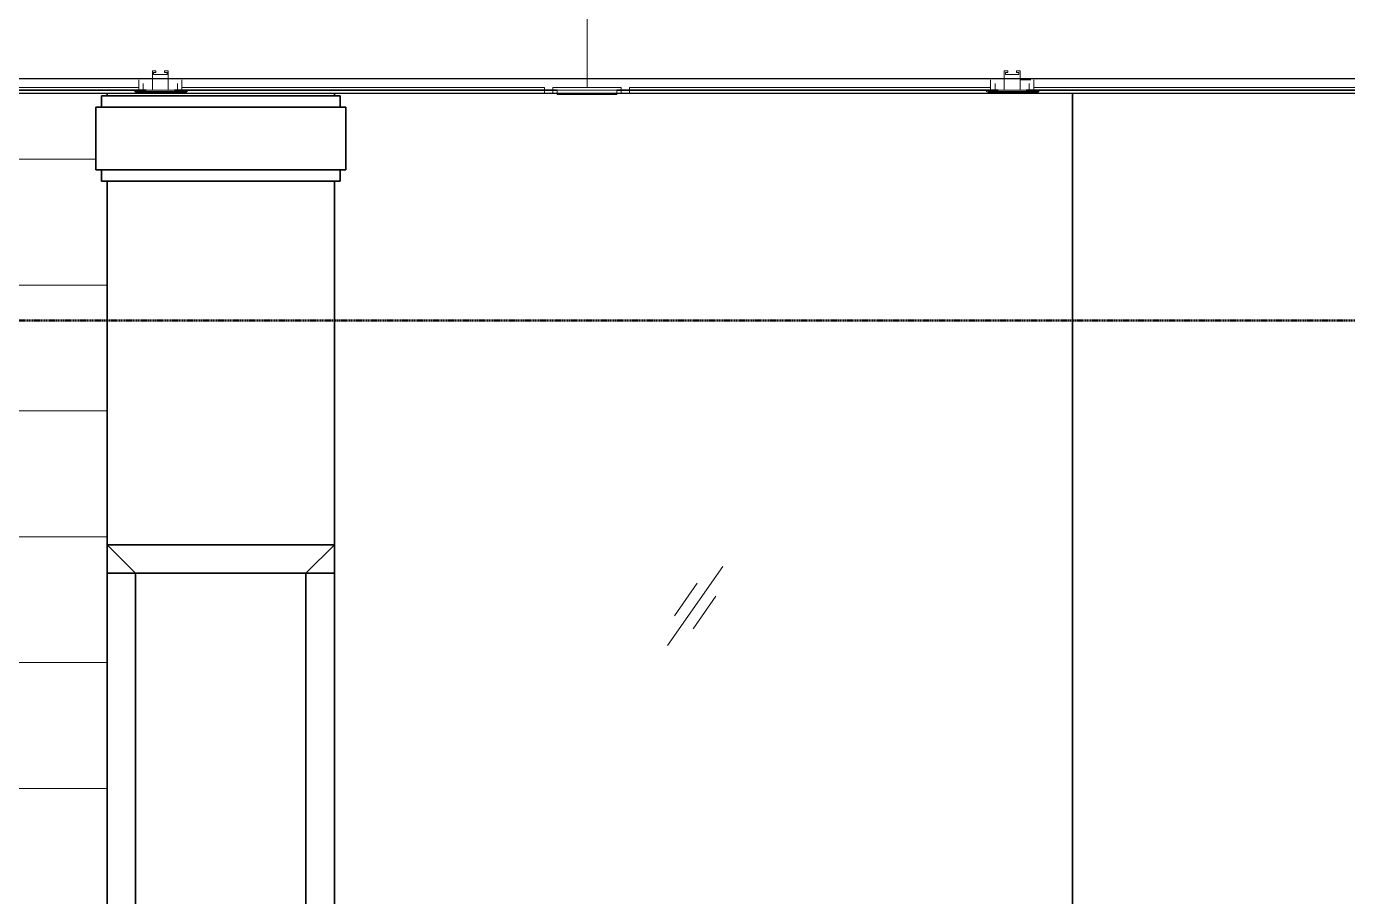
# Model space of a CAD drawing. Header units: millimetres. Extents: x 652554 to 1678317, y -308114 to 170803.
# Drawn here: x 739054 to 741381, y 156817 to 158348 of the extents above; entities that cross this region are included whole.
import ezdxf

# ---------------------------------------------------------------- set-up
doc = ezdxf.new("R2010")
doc.units = ezdxf.units.MM
doc.linetypes.add('DPA_Hidden 50', pattern=[3, 2, -1])
doc.layers.add('000 - 0_HIDE_OBJ_FRAMING_DEF_SUB_1', color=251, linetype='Continuous')
doc.layers.add('DIM', color=1, linetype='Continuous')
for name, color, linetype, lineweight in [('A-COLS-E', 1, 'Continuous', 35), ('A-DETL', 1, 'Continuous', 70), ('A-DETL-GENF', 2, 'Continuous', 35), ('A-DOOR-E', 2, 'Continuous', 25), ('A-GLAZ-CURT', 2, 'Continuous', 9), ('A-GLAZ-CWMG', 2, 'Continuous', 35), ('E-LITE-EQPM', 2, 'Continuous', 35)]:
    doc.layers.add(name, color=color, linetype=linetype, lineweight=lineweight)

# ---------------------------------------------------------------- blocks, each defined once
blk = doc.blocks.new('D2 - D2-V244-2240-01 ENTRANCE 2 ELEVATION 2')
at = {"layer": 'E-LITE-EQPM', "color": 250, "lineweight": 20}
for p, q in [((-32079.5, 105584), (-32073.1, 105584)), ((-32073.1, 105584), (-32079.5, 105584)), ((-32079.5, 105584), (-32073.1, 105584)), ((-32073.1, 105584), (-32079.5, 105584)), ((-32079.5, 105584), (-32079.5, 105550)), ((-32079.5, 105568), (-32079.5, 105584)), ((-32079.5, 105584), (-32079.5, 105568)), ((-32079.5, 105568), (-32079.5, 105584)), ((-32077.3, 105577.7), (-32077.3, 105581.1)), ((-32077.3, 105581.1), (-32073.1, 105581.1)), ((-32073.1, 105581.1), (-32077.3, 105581.1)), ((-32077.3, 105581.1), (-32077.3, 105577.7)), ((-32077.3, 105577.7), (-32077.3, 105581.1)), ((-32077.3, 105581.1), (-32073.1, 105581.1)), ((-32073.1, 105581.1), (-32077.3, 105581.1)), ((-32077.3, 105581.1), (-32077.3, 105577.7)), ((-32053.7, 105577.7), (-32077.3, 105577.7)), ((-32077.3, 105577.7), (-32054.7, 105577.7)), ((-32054.7, 105577.7), (-32077.3, 105577.7)), ((-32077.3, 105577.7), (-32054.7, 105577.7)), ((-32073.1, 105581.1), (-32073.1, 105584)), ((-32073.1, 105584), (-32073.1, 105581.4)), ((-32073.1, 105581.4), (-32073.1, 105584)), ((-32073.1, 105584), (-32073.1, 105581.4)), ((-32051.5, 105584), (-32057.9, 105584)), ((-32057.9, 105584), (-32051.5, 105584)), ((-32051.5, 105584), (-32057.9, 105584)), ((-32057.9, 105584), (-32051.5, 105584)), ((-32057.9, 105584), (-32057.9, 105581.1)), ((-32057.9, 105581.4), (-32057.9, 105584)), ((-32057.9, 105584), (-32057.9, 105581.4)), ((-32057.9, 105581.4), (-32057.9, 105584)), ((-32057.9, 105581.1), (-32053.7, 105581.1)), ((-32055.8, 105581.1), (-32057.9, 105581.1)), ((-32057.9, 105581.1), (-32055.8, 105581.1)), ((-32055.8, 105581.1), (-32057.9, 105581.1)), ((-32053.7, 105581.1), (-32053.7, 105577.7)), ((-32053.7, 105577.7), (-32053.7, 105581.1)), ((-32053.7, 105581.1), (-32053.7, 105577.7)), ((-32053.7, 105577.7), (-32053.7, 105581.1)), ((-32051.5, 105550), (-32051.5, 105584)), ((-32051.5, 105568), (-32051.5, 105584)), ((-32051.5, 105568), (-32051.5, 105584)), ((-32051.5, 105568), (-32051.5, 105584)), ((-32110.5, 105550), (-32110.5, 105547)), ((-32065.5, 105550), (-32110.5, 105550)), ((-32110.4, 105550), (-32090.7, 105550)), ((-32103.5, 105568), (-32103.5, 105550)), ((-32095.5, 105562), (-32095.5, 105550)), ((-32083.1, 105550), (-32091.3, 105550)), ((-32091.2, 105550), (-32082.6, 105550)), ((-32082.6, 105550), (-32091.2, 105550)), ((-32065.5, 105550), (-32091.1, 105550)), ((-32065.5, 105550), (-32091.1, 105550)), ((-32065.5, 105550), (-32082.4, 105550)), ((-32065.5, 105550), (-32082.3, 105550)), ((-32081.4, 105550), (-32065.5, 105550)), ((-32079.6, 105568), (-32079.6, 105568)), ((-32079.6, 105568), (-32079.6, 105568)), ((-32079.5, 105550), (-32073.1, 105550)), ((-32051.5, 105550), (-32079.5, 105550)), ((-32072.7, 105550), (-32051.5, 105550)), ((-32039.9, 105550), (-32065.5, 105550)), ((-32046.5, 105550), (-32065.5, 105550)), ((-32065.5, 105550), (-32039.8, 105550)), ((-32040.3, 105550), (-32065.5, 105550)), ((-32039.8, 105550), (-32065.5, 105550)), ((-32037, 105550), (-32065.5, 105550)), ((-32051.4, 105568), (-32051.4, 105568)), ((-32051.4, 105568), (-32051.4, 105568)), ((-32039.9, 105550), (-32045.4, 105550)), ((-32039.7, 105550), (-32037, 105550)), ((-32035.5, 105550), (-32035.5, 105562)), ((-32027.5, 105550), (-32027.5, 105568)), ((-32020.5, 105547), (-32020.5, 105550)), ((-32065.5, 105547), (-32110.5, 105547)), ((-32110.4, 105547), (-32065.5, 105547)), ((-32099.7, 105549), (-32099.7, 105547)), ((-32065.5, 105547), (-32088.3, 105547)), ((-32088.3, 105547), (-32065.5, 105547)), ((-32065.5, 105547), (-32086.4, 105547)), ((-32086.4, 105547), (-32065.5, 105547)), ((-32065.5, 105547), (-32042.7, 105547)), ((-32042.7, 105547), (-32065.5, 105547)), ((-32065.5, 105547), (-32065.5, 105547)), ((-32065.5, 105547), (-32065.5, 105547)), ((-32065.5, 105547), (-32065.5, 105547)), ((-32065.5, 105547), (-32065.5, 105547)), ((-32065.5, 105547), (-32065.5, 105547)), ((-32065.5, 105547), (-32036.3, 105547)), ((-32036.3, 105547), (-32065.5, 105547)), ((-32065.5, 105547), (-32065.5, 105547)), ((-32065.5, 105547), (-32065.5, 105547)), ((-32065.5, 105547), (-32065.5, 105547)), ((-32065.5, 105547), (-32044.7, 105547)), ((-32044.7, 105547), (-32065.5, 105547)), ((-32065.5, 105547), (-32065.5, 105547)), ((-32065.5, 105547), (-32065.5, 105547)), ((-32035.9, 105547), (-32035.9, 105547)), ((-32031.3, 105547), (-32031.3, 105549))]:
    blk.add_line(p, q, dxfattribs=at)
blk = doc.blocks.new('L1-2 RECESSED FLUORESCENT - L1-2  RECESSED FLUORESCENT-12382980-2240-01 ENTRANCE 2 ELEVATION 2')
at = {"layer": 'E-LITE-EQPM', "color": 250, "lineweight": 20}
for p, q in [((-35866.5, 105550), (-35866.5, 105542.3)), ((-35866.5, 105542.3), (-35866.5, 105550)), ((-35761.5, 105542.3), (-35761.5, 105550)), ((-35761.5, 105550), (-35761.5, 105542.3)), ((-35866.5, 105542.3), (-35761.5, 105542.3)), ((-35761.5, 105542.3), (-35866.5, 105542.3)), ((-35771.5, 105542.3), (-35856.5, 105542.3)), ((-35856.5, 105542.3), (-35771.5, 105542.3))]:
    blk.add_line(p, q, dxfattribs=at)
blk = doc.blocks.new('D2 - D2-V245-2240-01 ENTRANCE 2 ELEVATION 2')
at = {"layer": 'E-LITE-EQPM', "color": 250, "lineweight": 20}
for p, q in [((-30579.5, 105584), (-30573.1, 105584)), ((-30573.1, 105584), (-30579.5, 105584)), ((-30579.5, 105584), (-30573.1, 105584)), ((-30573.1, 105584), (-30579.5, 105584)), ((-30579.5, 105584), (-30579.5, 105550)), ((-30579.5, 105568), (-30579.5, 105584)), ((-30579.5, 105584), (-30579.5, 105568)), ((-30579.5, 105568), (-30579.5, 105584)), ((-30577.3, 105577.7), (-30577.3, 105581.1)), ((-30577.3, 105581.1), (-30573.1, 105581.1)), ((-30573.1, 105581.1), (-30577.3, 105581.1)), ((-30577.3, 105581.1), (-30577.3, 105577.7)), ((-30577.3, 105577.7), (-30577.3, 105581.1)), ((-30577.3, 105581.1), (-30573.1, 105581.1)), ((-30573.1, 105581.1), (-30577.3, 105581.1)), ((-30577.3, 105581.1), (-30577.3, 105577.7)), ((-30553.7, 105577.7), (-30577.3, 105577.7)), ((-30577.3, 105577.7), (-30570.3, 105577.7)), ((-30570.3, 105577.7), (-30577.3, 105577.7)), ((-30577.3, 105577.7), (-30570.3, 105577.7)), ((-30573.1, 105581.1), (-30573.1, 105584)), ((-30573.1, 105584), (-30573.1, 105581.4)), ((-30573.1, 105581.4), (-30573.1, 105584)), ((-30573.1, 105584), (-30573.1, 105581.4)), ((-30569.5, 105577.7), (-30553.7, 105577.7)), ((-30553.7, 105577.7), (-30569.5, 105577.7)), ((-30569.5, 105577.7), (-30553.7, 105577.7)), ((-30551.5, 105584), (-30557.9, 105584)), ((-30557.9, 105584), (-30551.5, 105584)), ((-30551.5, 105584), (-30557.9, 105584)), ((-30557.9, 105584), (-30551.5, 105584)), ((-30557.9, 105584), (-30557.9, 105581.1)), ((-30557.9, 105581.4), (-30557.9, 105584)), ((-30557.9, 105584), (-30557.9, 105581.4)), ((-30557.9, 105581.4), (-30557.9, 105584)), ((-30557.9, 105581.1), (-30553.7, 105581.1)), ((-30553.7, 105581.1), (-30557.9, 105581.1)), ((-30557.9, 105581.1), (-30553.7, 105581.1)), ((-30553.7, 105581.1), (-30557.9, 105581.1)), ((-30553.7, 105581.1), (-30553.7, 105577.7)), ((-30553.7, 105577.7), (-30553.7, 105581.1)), ((-30553.7, 105581.1), (-30553.7, 105577.7)), ((-30553.7, 105577.7), (-30553.7, 105581.1)), ((-30551.5, 105550), (-30551.5, 105584)), ((-30551.5, 105568), (-30551.5, 105584)), ((-30551.5, 105568), (-30551.5, 105584)), ((-30551.5, 105568), (-30551.5, 105584)), ((-30610.5, 105550), (-30610.5, 105547)), ((-30603.5, 105568), (-30603.5, 105550)), ((-30595.5, 105562), (-30595.5, 105550)), ((-30584.4, 105550), (-30591.3, 105550)), ((-30591.2, 105550), (-30565.7, 105550)), ((-30565.7, 105550), (-30591.2, 105550)), ((-30584.1, 105550), (-30591.1, 105550)), ((-30584.5, 105550), (-30591.1, 105550)), ((-30565.5, 105550), (-30590.7, 105550)), ((-30565.7, 105550), (-30584.1, 105550)), ((-30565.7, 105550), (-30584, 105550)), ((-30565.7, 105550), (-30583.1, 105550)), ((-30579.6, 105568), (-30579.6, 105568)), ((-30579.6, 105568), (-30579.6, 105568)), ((-30579.5, 105550), (-30565.7, 105550)), ((-30570.3, 105550), (-30579.5, 105550)), ((-30561.1, 105550), (-30570.3, 105550)), ((-30547.4, 105550), (-30565.5, 105550)), ((-30547.3, 105550), (-30565.5, 105550)), ((-30565.5, 105550), (-30539.8, 105550)), ((-30540.3, 105550), (-30565.5, 105550)), ((-30565.5, 105550), (-30552, 105550)), ((-30548.5, 105550), (-30565.5, 105550)), ((-30547.9, 105550), (-30565.5, 105550)), ((-30552, 105550), (-30560.7, 105550)), ((-30551.4, 105568), (-30533.6, 105568)), ((-30533.6, 105568), (-30551.4, 105568)), ((-30551.4, 105568), (-30533.4, 105568)), ((-30532.6, 105568), (-30551.4, 105568)), ((-30539.7, 105550), (-30547.2, 105550)), ((-30533.6, 105550), (-30547, 105550)), ((-30539.8, 105550), (-30547, 105550)), ((-30533.4, 105550), (-30546.5, 105550)), ((-30539.9, 105550), (-30533.6, 105550)), ((-30539.9, 105550), (-30533.4, 105550)), ((-30535.5, 105550), (-30535.5, 105562)), ((-30533.5, 105568), (-30533.5, 105568)), ((-30533.5, 105550), (-30533.5, 105550)), ((-30532.6, 105550), (-30532.6, 105550)), ((-30527.5, 105550), (-30527.5, 105568)), ((-30520.5, 105547), (-30520.5, 105550)), ((-30599.7, 105549), (-30599.7, 105547)), ((-30565.5, 105547), (-30588.3, 105547)), ((-30588.3, 105547), (-30565.5, 105547)), ((-30565.5, 105547), (-30586.4, 105547)), ((-30586.4, 105547), (-30565.5, 105547)), ((-30565.5, 105547), (-30551.9, 105547)), ((-30551.9, 105547), (-30565.5, 105547)), ((-30565.5, 105547), (-30565.5, 105547)), ((-30565.5, 105547), (-30565.5, 105547)), ((-30565.5, 105547), (-30565.5, 105547)), ((-30565.5, 105547), (-30565.5, 105547)), ((-30565.5, 105547), (-30565.5, 105547)), ((-30565.5, 105547), (-30565.5, 105547)), ((-30565.5, 105547), (-30565.5, 105547)), ((-30565.5, 105547), (-30565.5, 105547)), ((-30565.5, 105547), (-30565.5, 105547)), ((-30565.5, 105547), (-30565.5, 105547)), ((-30565.5, 105547), (-30552.6, 105547)), ((-30552.6, 105547), (-30565.5, 105547)), ((-30565.5, 105547), (-30565.5, 105547)), ((-30565.5, 105547), (-30551.9, 105547)), ((-30551.9, 105547), (-30565.5, 105547)), ((-30551.7, 105547), (-30544.7, 105547)), ((-30544.7, 105547), (-30551.7, 105547)), ((-30551.4, 105547), (-30542.7, 105547)), ((-30542.7, 105547), (-30551.4, 105547)), ((-30551.4, 105547), (-30551.4, 105547)), ((-30531.3, 105547), (-30531.3, 105549))]:
    blk.add_line(p, q, dxfattribs=at)
blk = doc.blocks.new('PPL-C-AECM-1-PP19-EE-M3-0001_rvt-3-2240-01 ENTRANCE 2 ELEVATION 2')
at = {"layer": 'E-LITE-EQPM', "color": 250, "lineweight": 20}
for name, p in [('D2 - D2-V244-2240-01 ENTRANCE 2 ELEVATION 2', (0, 0)), ('D2 - D2-V245-2240-01 ENTRANCE 2 ELEVATION 2', (0, 0)), ('L1-2 RECESSED FLUORESCENT - L1-2  RECESSED FLUORESCENT-12382980-2240-01 ENTRANCE 2 ELEVATION 2', (4499.7, 0))]:
    blk.add_blockref(name, p, dxfattribs=at)
blk = doc.blocks.new('PPL-C-AECM-1-PP19-EE-M3-0001_rvt-4-2240-01 ENTRANCE 2 ELEVATION 2')
at = {"layer": 'E-LITE-EQPM', "color": 250, "lineweight": 20}
for name, p in [('D2 - D2-V244-2240-01 ENTRANCE 2 ELEVATION 2', (0, 0)), ('D2 - D2-V245-2240-01 ENTRANCE 2 ELEVATION 2', (0, 0)), ('L1-2 RECESSED FLUORESCENT - L1-2  RECESSED FLUORESCENT-12382980-2240-01 ENTRANCE 2 ELEVATION 2', (4499.7, 0))]:
    blk.add_blockref(name, p, dxfattribs=at)
blk = doc.blocks.new('System Panel - Entrance Glazed 12mm-14709533-2240-01 ENTRANCE 2 ELEVATION 2')
at = {"layer": '000 - 0_HIDE_OBJ_FRAMING_DEF_SUB_1'}
for p, q in [((-31366.7, 105550), (-31759, 105550)), ((-31759, 105550), (-31366.7, 105550)), ((-30590.2, 105550), (-31261.7, 105550)), ((-31261.7, 105550), (-30590.2, 105550)), ((-30459, 105550), (-30538, 105550)), ((-30538, 105550), (-30459, 105550)), ((-31759, 105545), (-31759, 105540)), ((-31759, 105540), (-31759, 105545)), ((-30459, 103850), (-30459, 105545)), ((-30459, 105545), (-30459, 103850)), ((-31759, 105390), (-31759, 103850)), ((-31759, 103850), (-31759, 105390)), ((-31759, 103850), (-30459, 103850)), ((-30459, 103850), (-31759, 103850))]:
    blk.add_line(p, q, dxfattribs=at)
blk = doc.blocks.new('System Panel - Entrance Glazed 12mm-14709534-2240-01 ENTRANCE 2 ELEVATION 2')
at = {"layer": '000 - 0_HIDE_OBJ_FRAMING_DEF_SUB_1'}
for p, q in [((-26866.7, 105550), (-27459, 105550)), ((-27459, 105550), (-26866.7, 105550)), ((-26090.2, 105550), (-26761.7, 105550)), ((-26761.7, 105550), (-26090.2, 105550)), ((-25759, 105550), (-25834, 105550)), ((-25834, 105550), (-25759, 105550)), ((-27459, 105545), (-27459, 103850)), ((-27459, 103850), (-27459, 105545)), ((-25759, 105540), (-25759, 105545)), ((-25759, 105545), (-25759, 105540)), ((-25759, 103850), (-25759, 105390)), ((-25759, 105390), (-25759, 103850)), ((-27459, 103850), (-26159, 103850)), ((-26159, 103850), (-27459, 103850))]:
    blk.add_line(p, q, dxfattribs=at)
blk = doc.blocks.new('M_Door-Overhead-Rolling - RS-16688687-2240-01 ENTRANCE 2 ELEVATION 2')
at = {"layer": 'A-DOOR-E', "lineweight": 9}
for p, q in [((-32159, 105540), (-32159, 105545)), ((-32159, 105540), (-32159, 105545)), ((-36439, 105428.6), (-32179, 105428.6)), ((-32159, 102550), (-32159, 105390)), ((-32159, 102550), (-32159, 105390)), ((-32159, 105207.1), (-36459, 105207.1)), ((-32159, 104985.7), (-36459, 104985.7)), ((-32159, 104764.3), (-36459, 104764.3)), ((-32159, 104542.9), (-36459, 104542.9)), ((-32159, 104321.4), (-36459, 104321.4))]:
    blk.add_line(p, q, dxfattribs=at)
blk = doc.blocks.new('DPA_Rectangular Tuscan Column - Rectangular Tuscan Column-V350-2240-01 ENTRANCE 2 ELEVATION 2')
at = {"layer": 'A-COLS-E'}
for p, q in [((-32159, 105550), (-32090.2, 105550)), ((-32090.2, 105550), (-32159, 105550)), ((-32038, 105550), (-31759, 105550)), ((-31834, 105550), (-32038, 105550)), ((-31759, 105550), (-31834, 105550)), ((-32169, 105520), (-32169, 105540)), ((-31749, 105540), (-32169, 105540)), ((-32159, 105540), (-32159, 105545)), ((-32159, 105545), (-32159, 105540)), ((-31759, 105540), (-32159, 105540)), ((-31759, 105545), (-31759, 105540)), ((-31759, 105545), (-31759, 105540)), ((-31749, 105540), (-31749, 105520)), ((-32179, 105410), (-32179, 105520)), ((-31739, 105520), (-32179, 105520)), ((-31749, 105520), (-32169, 105520)), ((-31739, 105520), (-31739, 105410)), ((-31739, 105410), (-32179, 105410)), ((-32169, 105390), (-32169, 105410)), ((-31749, 105410), (-32169, 105410)), ((-32169, 105390), (-31749, 105390)), ((-32159, 104750), (-32159, 105390)), ((-32159, 105390), (-32159, 104750)), ((-31759, 105390), (-32159, 105390)), ((-31759, 105390), (-31759, 104750)), ((-31759, 105390), (-31759, 104750)), ((-31749, 105410), (-31749, 105390)), ((-32084, 104750), (-32159, 104750)), ((-32159, 104750), (-31759, 104750)), ((-32109, 104700), (-32159, 104750)), ((-32159, 104750), (-32159, 104700)), ((-32159, 104750), (-32159, 104700)), ((-32159, 104750), (-32109, 104700)), ((-32084, 104750), (-32159, 104750)), ((-32159, 104750), (-31759, 104750)), ((-32084, 104750), (-31834, 104750)), ((-31759, 104750), (-31834, 104750)), ((-31759, 104750), (-31834, 104750)), ((-31759, 104750), (-31809, 104700)), ((-31759, 104750), (-31809, 104700)), ((-31759, 104750), (-31759, 104700)), ((-31759, 104750), (-31759, 104700)), ((-32159, 103100), (-32159, 104700)), ((-32159, 104700), (-32159, 103100)), ((-32109, 104700), (-32159, 104700)), ((-32159, 104700), (-32109, 104700)), ((-32109, 104700), (-32159, 104700)), ((-32159, 104700), (-32109, 104700)), ((-32109, 103100), (-32109, 104700)), ((-32109, 103100), (-32109, 104700)), ((-31809, 104700), (-32109, 104700)), ((-32109, 104700), (-32084, 104700)), ((-32109, 104700), (-32084, 104700)), ((-31809, 104700), (-32109, 104700)), ((-31834, 104700), (-31809, 104700)), ((-31834, 104700), (-31809, 104700)), ((-31809, 103100), (-31809, 104700)), ((-31809, 103100), (-31809, 104700)), ((-31759, 104700), (-31809, 104700)), ((-31809, 104700), (-31759, 104700)), ((-31809, 104700), (-31759, 104700)), ((-31759, 104700), (-31809, 104700)), ((-31759, 103100), (-31759, 104700)), ((-31759, 103100), (-31759, 104700)), ((-32159, 103100), (-32109, 103100)), ((-32109, 103100), (-32159, 103100)), ((-32159, 103100), (-32159, 103050)), ((-32159, 103050), (-32109, 103100)), ((-32159, 103100), (-32109, 103100)), ((-32159, 103100), (-32159, 103050)), ((-32109, 103100), (-32159, 103050)), ((-32109, 103100), (-32159, 103100)), ((-32109, 103100), (-32084, 103100)), ((-31809, 103100), (-32109, 103100)), ((-32084, 103100), (-32109, 103100)), ((-32109, 103100), (-31809, 103100)), ((-31834, 103100), (-31809, 103100)), ((-31809, 103100), (-31834, 103100)), ((-31809, 103100), (-31759, 103100)), ((-31759, 103100), (-31809, 103100)), ((-31809, 103100), (-31762.5, 103053.5)), ((-31759, 103100), (-31809, 103100)), ((-31809, 103100), (-31759, 103050)), ((-31809, 103100), (-31759, 103100)), ((-31759, 103100), (-31759, 103050)), ((-31759, 103100), (-31759, 103050)), ((-32159, 103050), (-31759, 103050)), ((-32084, 103050), (-32159, 103050)), ((-32159, 102560), (-32159, 103050)), ((-32159, 103050), (-32159, 102560)), ((-32159, 103050), (-32084, 103050)), ((-31759, 103050), (-32159, 103050)), ((-31759, 103050), (-31834, 103050)), ((-31834, 103050), (-31759, 103050)), ((-31761.5, 103052.5), (-31759, 103050)), ((-31759, 103050), (-31759, 102560)), ((-31759, 103050), (-31759, 102560)), ((-32159, 102560), (-31759, 102560)), ((-32084, 102560), (-32159, 102560)), ((-32159, 102550), (-32159, 102560)), ((-32159, 102560), (-32159, 102550)), ((-32159, 102560), (-32084, 102560)), ((-31759, 102560), (-32159, 102560)), ((-32159, 102550), (-32084, 102550)), ((-31759, 102550), (-32159, 102550)), ((-31759, 102560), (-31834, 102560)), ((-31834, 102560), (-31759, 102560)), ((-31834, 102550), (-31759, 102550)), ((-31759, 102560), (-31759, 102550)), ((-31759, 102560), (-31759, 102550))]:
    blk.add_line(p, q, dxfattribs=at)
blk = doc.blocks.new('DPA_CP_Entrance Canopy Lower - Depth 4200-V354-2240-01 ENTRANCE 2 ELEVATION 2')
at = {"layer": 'A-GLAZ-CURT'}
for p, q in [((-32814, 105946), (-32814, 106137.3)), ((-32814, 106137.3), (-32814, 106112.3)), ((-31640.9, 106137.3), (-32814, 106137.3)), ((-31314, 106137.3), (-31540.9, 106137.3)), ((-31314, 106112.3), (-31314, 106137.3)), ((-31314, 106137.3), (-31314, 105946)), ((-32814, 106112.3), (-32814, 105921.1)), ((-31314, 105921.1), (-31314, 106112.3)), ((-32814, 106034.7), (-32814, 105750)), ((-32814, 105846), (-32814, 106034.7)), ((-31314, 106036.3), (-31314, 105846)), ((-31314, 105750), (-31314, 106036.3)), ((-32814, 105921.1), (-32814, 105946)), ((-31314, 105946), (-32814, 105946)), ((-31314, 105946), (-31314, 105921.1)), ((-32814, 105921.1), (-31314, 105921.1)), ((-32814, 105780), (-32814, 105900)), ((-32814, 105900), (-32814, 105750)), ((-32814, 105750), (-32814, 105900)), ((-32814, 105900), (-32814, 105895)), ((-31314, 105900), (-32814, 105900)), ((-31314, 105900), (-32814, 105900)), ((-31314, 105900), (-32814, 105900)), ((-31314, 105900), (-32814, 105900)), ((-32764, 105921.1), (-32764, 105900)), ((-32764, 105900), (-32764, 105921.1)), ((-31364, 105921.1), (-31364, 105900)), ((-31364, 105900), (-31364, 105921.1)), ((-31314, 105895), (-31314, 105900)), ((-31314, 105900), (-31314, 105750)), ((-31314, 105750), (-31314, 105900)), ((-31314, 105900), (-31314, 105780)), ((-32814, 105895), (-32814, 105745)), ((-32814, 105745), (-32814, 105895)), ((-32814, 105895), (-32814, 105785)), ((-31314, 105785), (-31314, 105895)), ((-31314, 105895), (-31314, 105745)), ((-31314, 105745), (-31314, 105895)), ((-32814, 105695), (-32814, 105846)), ((-31314, 105846), (-31314, 105695)), ((-32814, 105785), (-32814, 105765)), ((-31314, 105765), (-31314, 105785)), ((-32814, 105770), (-32814, 105780)), ((-31314, 105780), (-32814, 105780)), ((-32814, 105780), (-31314, 105780)), ((-32814, 105750), (-32814, 105770)), ((-31314, 105770), (-32814, 105770)), ((-32814, 105770), (-31314, 105770)), ((-32814, 105765), (-32814, 105575)), ((-31314, 105780), (-31314, 105770)), ((-31314, 105770), (-31314, 105750)), ((-31314, 105575), (-31314, 105765)), ((-32814, 105570), (-32814, 105750)), ((-31314, 105750), (-32814, 105750)), ((-31314, 105750), (-32814, 105750)), ((-31314, 105750), (-31314, 105570)), ((-32814, 105720), (-32814, 105695)), ((-31314, 105695), (-31314, 105720)), ((-32814, 105555), (-32814, 105570)), ((-32079.5, 105570), (-32814, 105570)), ((-32079.5, 105570), (-32814, 105570)), ((-32090.2, 105550), (-32814, 105550)), ((-32090.2, 105550), (-32761.5, 105550)), ((-31314, 105570), (-32051.5, 105570)), ((-31314, 105570), (-32051.5, 105570)), ((-31314, 105550), (-32040.8, 105550)), ((-31366.7, 105550), (-32038, 105550)), ((-31314, 105570), (-31314, 105555))]:
    blk.add_line(p, q, dxfattribs=at)
blk = doc.blocks.new('DPA_CP_Entrance Canopy Lower - Depth 4200-V355-2240-01 ENTRANCE 2 ELEVATION 2')
at = {"layer": 'A-GLAZ-CURT'}
for p, q in [((-31314, 105946), (-31314, 106137.3)), ((-31314, 106137.3), (-31314, 106112.3)), ((-30210.2, 106137.3), (-31314, 106137.3)), ((-29814, 106137.3), (-30110.2, 106137.3)), ((-29814, 106112.3), (-29814, 106137.3)), ((-29814, 106137.3), (-29814, 105946)), ((-31314, 106112.3), (-31314, 105921.1)), ((-29814, 105921.1), (-29814, 106112.3)), ((-31314, 106034.7), (-31314, 105750)), ((-31314, 105846), (-31314, 106034.7)), ((-29814, 106036.3), (-29814, 105846)), ((-29814, 105750), (-29814, 106036.3)), ((-31314, 105921.1), (-31314, 105946)), ((-29814, 105946), (-31314, 105946)), ((-29814, 105946), (-29814, 105921.1)), ((-31314, 105921.1), (-29814, 105921.1)), ((-31314, 105780), (-31314, 105900)), ((-31314, 105900), (-31314, 105750)), ((-31314, 105750), (-31314, 105900)), ((-31314, 105900), (-31314, 105895)), ((-29814, 105900), (-31314, 105900)), ((-29814, 105900), (-31314, 105900)), ((-29814, 105900), (-31314, 105900)), ((-29814, 105900), (-31314, 105900)), ((-31264, 105921.1), (-31264, 105900)), ((-31264, 105900), (-31264, 105921.1)), ((-29864, 105921.1), (-29864, 105900)), ((-29864, 105900), (-29864, 105921.1)), ((-29814, 105895), (-29814, 105900)), ((-29814, 105900), (-29814, 105750)), ((-29814, 105750), (-29814, 105900)), ((-29814, 105900), (-29814, 105780)), ((-31314, 105895), (-31314, 105745)), ((-31314, 105745), (-31314, 105895)), ((-31314, 105895), (-31314, 105785)), ((-29814, 105785), (-29814, 105895)), ((-29814, 105895), (-29814, 105745)), ((-29814, 105745), (-29814, 105895)), ((-31314, 105695), (-31314, 105846)), ((-29814, 105846), (-29814, 105695)), ((-31314, 105785), (-31314, 105765)), ((-29814, 105765), (-29814, 105785)), ((-31314, 105770), (-31314, 105780)), ((-29814, 105780), (-31314, 105780)), ((-31314, 105780), (-29814, 105780)), ((-31314, 105750), (-31314, 105770)), ((-29814, 105770), (-31314, 105770)), ((-31314, 105770), (-29814, 105770)), ((-31314, 105765), (-31314, 105575)), ((-29814, 105780), (-29814, 105770)), ((-29814, 105770), (-29814, 105750)), ((-29814, 105575), (-29814, 105765)), ((-31314, 105570), (-31314, 105750)), ((-29814, 105750), (-31314, 105750)), ((-29814, 105750), (-31314, 105750)), ((-29814, 105750), (-29814, 105570)), ((-31314, 105720), (-31314, 105695)), ((-29814, 105695), (-29814, 105720)), ((-31314, 105555), (-31314, 105570)), ((-30579.5, 105570), (-31314, 105570)), ((-30579.5, 105570), (-31314, 105570)), ((-30590.2, 105550), (-31314, 105550)), ((-30590.2, 105550), (-31261.7, 105550)), ((-29814, 105570), (-30551.5, 105570)), ((-29814, 105570), (-30551.5, 105570)), ((-29814, 105550), (-30540.8, 105550)), ((-29866.7, 105550), (-30538, 105550)), ((-29814, 105570), (-29814, 105555))]:
    blk.add_line(p, q, dxfattribs=at)
blk = doc.blocks.new('Rectangular Mullion - Entrance Louver Top-V367-2240-01 ENTRANCE 2 ELEVATION 2')
at = {"layer": 'A-GLAZ-CWMG'}
for p, q in [((-29866.7, 105550), (-30160.2, 105550)), ((-29866.7, 105550), (-30160.2, 105550)), ((-29090.2, 105550), (-29761.7, 105550)), ((-29090.2, 105550), (-29761.7, 105550)), ((-28729.4, 105550), (-29038, 105550)), ((-28729.4, 105550), (-29038, 105550))]:
    blk.add_line(p, q, dxfattribs=at)
blk = doc.blocks.new('Rectangular Mullion - Entrance Louver Top-V368-2240-01 ENTRANCE 2 ELEVATION 2')
at = {"layer": 'A-GLAZ-CWMG'}
for p, q in [((-31366.7, 105550), (-31590.9, 105550)), ((-31366.7, 105550), (-31590.9, 105550)), ((-30590.2, 105550), (-31261.7, 105550)), ((-30590.2, 105550), (-31261.7, 105550)), ((-30160.2, 105550), (-30538, 105550)), ((-30160.2, 105550), (-30538, 105550))]:
    blk.add_line(p, q, dxfattribs=at)
blk = doc.blocks.new('Rectangular Mullion - Entrance Louver Top-V369-2240-01 ENTRANCE 2 ELEVATION 2')
at = {"layer": 'A-GLAZ-CWMG'}
for p, q in [((-32866.5, 105550), (-33021.7, 105550)), ((-32866.5, 105550), (-33021.7, 105550)), ((-32090.2, 105550), (-32761.5, 105550)), ((-32090.2, 105550), (-32761.5, 105550)), ((-31590.9, 105550), (-32038, 105550)), ((-31590.9, 105550), (-32038, 105550))]:
    blk.add_line(p, q, dxfattribs=at)
blk = doc.blocks.new('System Panel - DPA-AR_Metal Ceiling Rectangular Panel-V395-2240-01 ENTRANCE 2 ELEVATION 2')
at = {"layer": 'A-GLAZ-CURT'}
for p, q in [((-31239.2, 105555), (-30603.5, 105555)), ((-31239.2, 105550), (-31239.2, 105555)), ((-31239.2, 105550), (-30590.2, 105550)), ((-30590.2, 105550), (-31239.2, 105550)), ((-29889.2, 105550), (-30540.8, 105550)), ((-30538, 105550), (-29889.2, 105550)), ((-30527.5, 105555), (-29889.2, 105555)), ((-29889.2, 105550), (-29889.2, 105555))]:
    blk.add_line(p, q, dxfattribs=at)
blk = doc.blocks.new('DPA_CP_Metal Ceiling Luminaire - Linear Luminaire Entrance-V397-2240-01 ENTRANCE 2 ELEVATION 2')
at = {"layer": 'A-GLAZ-CURT'}
for p, q in [((-31366.7, 105550), (-31372, 105550)), ((-31372, 105550), (-31366.7, 105550)), ((-31252, 105550), (-31261.7, 105550)), ((-31261.7, 105550), (-31252, 105550))]:
    blk.add_line(p, q, dxfattribs=at)
blk = doc.blocks.new('DPA_CP_Metal Ceiling Panel - Vertical Panel Entrance-17959721-2240-01 ENTRANCE 2 ELEVATION 2')
at = {"layer": 'A-GLAZ-CURT'}
for p, q in [((-28374.2, 105555), (-28254.2, 105555)), ((-28374.2, 105550), (-28374.2, 105555)), ((-28254.2, 105550), (-28374.2, 105550)), ((-28374.2, 105550), (-28366.7, 105550)), ((-28261.7, 105550), (-28254.2, 105550)), ((-28254.2, 105555), (-28254.2, 105550))]:
    blk.add_line(p, q, dxfattribs=at)
blk = doc.blocks.new('DPA_CP_Metal Ceiling Panel - Vertical Panel Entrance-12681732-2240-01 ENTRANCE 2 ELEVATION 2')
at = {"layer": 'A-GLAZ-CURT'}
for p, q in [((-28366.7, 105550), (-28374.2, 105550)), ((-28374.2, 105550), (-28366.7, 105550)), ((-28254.2, 105550), (-28261.7, 105550)), ((-28261.7, 105550), (-28254.2, 105550))]:
    blk.add_line(p, q, dxfattribs=at)
blk = doc.blocks.new('System Panel - DPA-AR_Metal Ceiling Rectangular Panel-V435-2240-01 ENTRANCE 2 ELEVATION 2')
at = {"layer": 'A-GLAZ-CURT'}
for p, q in [((-30590.2, 105550), (-31239.1, 105550)), ((-31239.1, 105550), (-30590.2, 105550)), ((-29889.1, 105550), (-30538, 105550)), ((-30538, 105550), (-29889.1, 105550))]:
    blk.add_line(p, q, dxfattribs=at)
blk = doc.blocks.new('System Panel - DPA-AR_Metal Ceiling Rectangular Panel-V436-2240-01 ENTRANCE 2 ELEVATION 2')
at = {"layer": 'A-GLAZ-CURT'}
for p, q in [((-30590.2, 105550), (-31239.1, 105550)), ((-31239.1, 105550), (-30590.2, 105550)), ((-29889.1, 105550), (-30538, 105550)), ((-30538, 105550), (-29889.1, 105550))]:
    blk.add_line(p, q, dxfattribs=at)
blk = doc.blocks.new('DPA_CP_Metal Ceiling Panel - Vertical Panel Entrance-V423-2240-01 ENTRANCE 2 ELEVATION 2')
at = {"layer": 'A-GLAZ-CURT'}
for p, q in [((-23874.1, 105550), (-23866.7, 105550)), ((-23866.9, 105550), (-23874.1, 105550)), ((-23761.7, 105550), (-23754.1, 105550)), ((-23754.1, 105550), (-23761.7, 105550))]:
    blk.add_line(p, q, dxfattribs=at)
blk = doc.blocks.new('DPA_CP_Metal Ceiling Luminaire - Linear Luminaire Entrance-V424-2240-01 ENTRANCE 2 ELEVATION 2')
at = {"layer": 'A-GLAZ-CURT'}
for p, q in [((-23874.1, 105550), (-23866.9, 105550)), ((-23866.9, 105550), (-23874.1, 105550)), ((-23761.7, 105550), (-23754.1, 105550)), ((-23754.1, 105550), (-23761.7, 105550))]:
    blk.add_line(p, q, dxfattribs=at)
blk = doc.blocks.new('DPA_CP_Metal Ceiling Panel - Vertical Panel Entrance-V425-2240-01 ENTRANCE 2 ELEVATION 2')
at = {"layer": 'A-GLAZ-CURT'}
for p, q in [((-23874.1, 105550), (-23866.9, 105550)), ((-23866.9, 105550), (-23874.1, 105550)), ((-23761.7, 105550), (-23754.1, 105550)), ((-23754.1, 105550), (-23761.7, 105550))]:
    blk.add_line(p, q, dxfattribs=at)
blk = doc.blocks.new('DPA_CP_Metal Ceiling Luminaire - Linear Luminaire Entrance-V426-2240-01 ENTRANCE 2 ELEVATION 2')
at = {"layer": 'A-GLAZ-CURT'}
for p, q in [((-23874.1, 105550), (-23866.7, 105550)), ((-23866.7, 105550), (-23874.1, 105550)), ((-23761.7, 105550), (-23754.1, 105550)), ((-23754.1, 105550), (-23761.7, 105550))]:
    blk.add_line(p, q, dxfattribs=at)
blk = doc.blocks.new('System Panel - DPA-AR_Metal Ceiling Rectangular Panel-V430-2240-01 ENTRANCE 2 ELEVATION 2')
at = {"layer": 'A-GLAZ-CURT'}
for p, q in [((-25374.1, 105550), (-25366.7, 105550)), ((-25366.7, 105550), (-25374.1, 105550)), ((-25261.7, 105550), (-25254.1, 105550)), ((-25254.1, 105550), (-25261.7, 105550))]:
    blk.add_line(p, q, dxfattribs=at)
blk = doc.blocks.new('System Panel - DPA-AR_Metal Ceiling Rectangular Panel-V437-2240-01 ENTRANCE 2 ELEVATION 2')
at = {"layer": 'A-GLAZ-CURT'}
for p, q in [((-32090.2, 105550), (-32159, 105550)), ((-32159, 105550), (-32090.2, 105550)), ((-31389.1, 105550), (-31834, 105550)), ((-31834, 105550), (-31389.1, 105550))]:
    blk.add_line(p, q, dxfattribs=at)
blk = doc.blocks.new('System Panel - DPA-AR_Metal Ceiling Rectangular Panel-V438-2240-01 ENTRANCE 2 ELEVATION 2')
at = {"layer": 'A-GLAZ-CURT'}
for p, q in [((-32090.2, 105550), (-32159, 105550)), ((-32159, 105550), (-32090.2, 105550)), ((-31389.1, 105550), (-31834, 105550)), ((-31834, 105550), (-31389.1, 105550))]:
    blk.add_line(p, q, dxfattribs=at)
blk = doc.blocks.new('System Panel - DPA-AR_Metal Ceiling Rectangular Panel-V440-2240-01 ENTRANCE 2 ELEVATION 2')
at = {"layer": 'A-GLAZ-CURT'}
for p, q in [((-32739.1, 105550), (-32090.2, 105550)), ((-32739.1, 105550), (-32739.1, 105545)), ((-32090.2, 105550), (-32159, 105550)), ((-32038, 105550), (-31389.1, 105550)), ((-31389.1, 105550), (-31834, 105550)), ((-31389.1, 105550), (-31389.1, 105545)), ((-31389.1, 105545), (-32739.1, 105545))]:
    blk.add_line(p, q, dxfattribs=at)
blk = doc.blocks.new('System Panel - DPA-AR_Metal Ceiling Rectangular Panel-16088657-2240-01 ENTRANCE 2 ELEVATION 2')
at = {"layer": 'A-GLAZ-CURT'}
for p, q in [((-31374.1, 105550), (-31366.7, 105550)), ((-31366.7, 105550), (-31374.1, 105550)), ((-31374.1, 105545), (-31374.1, 105550)), ((-31261.7, 105550), (-31254.1, 105550)), ((-31254.1, 105550), (-31261.7, 105550)), ((-31254.1, 105550), (-31254.1, 105545)), ((-31366.7, 105545), (-31374.1, 105545)), ((-31254.1, 105545), (-31261.7, 105545))]:
    blk.add_line(p, q, dxfattribs=at)
blk = doc.blocks.new('System Panel - DPA-AR_Metal Ceiling Rectangular Panel-16088921-2240-01 ENTRANCE 2 ELEVATION 2')
at = {"layer": 'A-GLAZ-CURT'}
for p, q in [((-30590.2, 105550), (-31239.1, 105550)), ((-31239.1, 105550), (-30590.2, 105550)), ((-31239.1, 105550), (-31239.1, 105545)), ((-29889.1, 105550), (-30538, 105550)), ((-30538, 105550), (-29889.1, 105550)), ((-29889.1, 105550), (-29889.1, 105545)), ((-29889.1, 105545), (-31239.1, 105545))]:
    blk.add_line(p, q, dxfattribs=at)
blk = doc.blocks.new('D1 - D1-12676964-2240-01 ENTRANCE 2 ELEVATION 2')
at = {"layer": 'E-LITE-EQPM'}
for p, q in [((-30590.2, 105550), (-30641.5, 105550)), ((-30591, 105550), (-30609, 105550)), ((-30609, 105550), (-30591, 105550)), ((-30591.2, 105550), (-30602, 105550)), ((-30602, 105550), (-30591.2, 105550)), ((-30602, 105550), (-30590.8, 105550)), ((-30590.8, 105550), (-30602, 105550)), ((-30599.3, 105550), (-30601.7, 105550)), ((-30601.7, 105550), (-30599.3, 105550)), ((-30591.1, 105550), (-30601, 105550)), ((-30601, 105550), (-30591.1, 105550)), ((-30597.7, 105550), (-30599.8, 105550)), ((-30599.8, 105550), (-30597.7, 105550)), ((-30599.3, 105550), (-30597.7, 105550)), ((-30597.7, 105550), (-30599.3, 105550)), ((-30591.5, 105550), (-30594, 105550)), ((-30594, 105550), (-30591.5, 105550)), ((-30591.6, 105550), (-30593, 105550)), ((-30593, 105550), (-30591.6, 105550)), ((-30535, 105550), (-30540.6, 105550)), ((-30519, 105550), (-30540.6, 105550)), ((-30527, 105550), (-30540, 105550)), ((-30526, 105550), (-30540, 105550)), ((-30534, 105550), (-30539.8, 105550)), ((-30539.8, 105550), (-30537, 105550)), ((-30539.5, 105550), (-30528.3, 105550)), ((-30486.5, 105550), (-30538, 105550)), ((-30537.3, 105550), (-30519, 105550)), ((-30537.1, 105550), (-30527, 105550)), ((-30537.1, 105550), (-30526, 105550)), ((-30536.9, 105550), (-30534, 105550)), ((-30536.7, 105550), (-30535, 105550)), ((-30528.3, 105550), (-30536.2, 105550)), ((-30526.2, 105550), (-30530.3, 105550)), ((-30530.3, 105550), (-30528.2, 105550)), ((-30528.2, 105550), (-30530.3, 105550)), ((-30530.3, 105550), (-30526.5, 105550)), ((-30526.5, 105550), (-30524.1, 105550)), ((-30524, 105550), (-30526.2, 105550)), ((-30519, 105547), (-30519, 105550)), ((-30519, 105547), (-30609, 105547)), ((-30609, 105547), (-30519, 105547)), ((-30533.7, 105547), (-30599, 105547)), ((-30599, 105547), (-30533.7, 105547)), ((-30534.4, 105547), (-30598.2, 105547)), ((-30598.2, 105547), (-30534.4, 105547)), ((-30537, 105547), (-30591, 105547)), ((-30591, 105547), (-30537, 105547)), ((-30538, 105547), (-30590, 105547)), ((-30590, 105547), (-30538, 105547)), ((-30571.4, 105547), (-30588, 105547)), ((-30588, 105547), (-30571.4, 105547)), ((-30571.4, 105547), (-30587.9, 105547)), ((-30587.9, 105547), (-30571.4, 105547)), ((-30570.8, 105547), (-30585.9, 105547)), ((-30585.9, 105547), (-30570.8, 105547)), ((-30542.1, 105547), (-30570.3, 105547)), ((-30570.3, 105547), (-30542.1, 105547)), ((-30540.1, 105547), (-30570.3, 105547)), ((-30570.3, 105547), (-30540.1, 105547)), ((-30540, 105547), (-30570.3, 105547)), ((-30570.3, 105547), (-30540, 105547)), ((-30529, 105547), (-30533.6, 105547)), ((-30533.6, 105547), (-30529, 105547)), ((-30529.8, 105547), (-30533, 105547)), ((-30533, 105547), (-30529.8, 105547))]:
    blk.add_line(p, q, dxfattribs=at)
blk = doc.blocks.new('D1 - D1-V469-2240-01 ENTRANCE 2 ELEVATION 2')
at = {"layer": 'E-LITE-EQPM'}
for p, q in [((-32090.2, 105550), (-32141.5, 105550)), ((-32091, 105550), (-32109, 105550)), ((-32109, 105550), (-32091, 105550)), ((-32091.2, 105550), (-32102, 105550)), ((-32102, 105550), (-32091.2, 105550)), ((-32102, 105550), (-32090.8, 105550)), ((-32090.8, 105550), (-32102, 105550)), ((-32099.3, 105550), (-32101.7, 105550)), ((-32101.7, 105550), (-32099.3, 105550)), ((-32091.1, 105550), (-32101, 105550)), ((-32101, 105550), (-32091.1, 105550)), ((-32097.7, 105550), (-32099.8, 105550)), ((-32099.8, 105550), (-32097.7, 105550)), ((-32099.3, 105550), (-32097.7, 105550)), ((-32097.7, 105550), (-32099.3, 105550)), ((-32091.5, 105550), (-32094, 105550)), ((-32094, 105550), (-32091.5, 105550)), ((-32091.6, 105550), (-32093, 105550)), ((-32093, 105550), (-32091.6, 105550)), ((-32035, 105550), (-32040.6, 105550)), ((-32019, 105550), (-32040.6, 105550)), ((-32027, 105550), (-32040, 105550)), ((-32026, 105550), (-32040, 105550)), ((-32034, 105550), (-32039.8, 105550)), ((-32039.8, 105550), (-32037, 105550)), ((-32039.5, 105550), (-32028.3, 105550)), ((-31986.5, 105550), (-32038, 105550)), ((-32037.3, 105550), (-32019, 105550)), ((-32037.1, 105550), (-32027, 105550)), ((-32037.1, 105550), (-32026, 105550)), ((-32036.9, 105550), (-32034, 105550)), ((-32036.7, 105550), (-32035, 105550)), ((-32028.3, 105550), (-32036.2, 105550)), ((-32026.2, 105550), (-32030.3, 105550)), ((-32030.3, 105550), (-32028.2, 105550)), ((-32028.2, 105550), (-32030.3, 105550)), ((-32030.3, 105550), (-32026.5, 105550)), ((-32026.5, 105550), (-32024.1, 105550)), ((-32024, 105550), (-32026.2, 105550)), ((-32019, 105547), (-32019, 105550)), ((-32019, 105547), (-32109, 105547)), ((-32109, 105547), (-32019, 105547)), ((-32029, 105547), (-32099, 105547)), ((-32099, 105547), (-32029, 105547)), ((-32029.8, 105547), (-32098.2, 105547)), ((-32098.2, 105547), (-32029.8, 105547)), ((-32073.2, 105547), (-32091, 105547)), ((-32091, 105547), (-32073.2, 105547)), ((-32073.3, 105547), (-32090, 105547)), ((-32090, 105547), (-32073.3, 105547)), ((-32040, 105547), (-32088, 105547)), ((-32088, 105547), (-32040, 105547)), ((-32040.1, 105547), (-32087.9, 105547)), ((-32087.9, 105547), (-32040.1, 105547)), ((-32042.1, 105547), (-32085.9, 105547)), ((-32085.9, 105547), (-32042.1, 105547)), ((-32055.7, 105547), (-32072.4, 105547)), ((-32072.4, 105547), (-32055.7, 105547)), ((-32038, 105547), (-32072.1, 105547)), ((-32072.1, 105547), (-32038, 105547)), ((-32037, 105547), (-32054.6, 105547)), ((-32054.6, 105547), (-32037, 105547))]:
    blk.add_line(p, q, dxfattribs=at)
blk = doc.blocks.new('DPA_AN_Callout - DPA_AN_Callout-15542784-2240-01 ENTRANCE 2 ELEVATION 2')
at = {"layer": 'A-DETL-GENF', "linetype": 'DPA_Hidden 50', "lineweight": 50}
blk.add_line((-23757.1, 105144.8), (-37423.6, 105144.8), dxfattribs=at)

msp = doc.modelspace()

# ---------------------------------------------------------------- linework, layer by layer
at = {"layer": 'A-DETL', "lineweight": 9}
for p, q in [((740183.2679, 157258.1726), (740280.7759, 157397.4285)), ((740195.5637, 157310.6017), (740235.714, 157367.9424)), ((740228.3298, 157287.6587), (740268.4801, 157344.9993))]:
    msp.add_line(p, q, dxfattribs=at)
at = {"layer": 'DIM', "color": 6}
for points in [[(734041.5932, 166635.4952), (755571.5766, 166635.4952), (755571.5766, 158255.4952), (734041.5932, 158255.4952)], [(734396.5516, 158230.4952), (755176.5766, 158230.4952), (755176.5766, 153905.4952), (734396.5516, 153905.4952)]]:
    msp.add_lwpolyline(points, close=True, dxfattribs=at)

# ---------------------------------------------------------------- block references
at = {"color": 10, "lineweight": 5}
for name in ['PPL-C-AECM-1-PP19-EE-M3-0001_rvt-3-2240-01 ENTRANCE 2 ELEVATION 2', 'PPL-C-AECM-1-PP19-EE-M3-0001_rvt-4-2240-01 ENTRANCE 2 ELEVATION 2']:
    msp.add_blockref(name, (771355.5694, 52685.4952), dxfattribs=at)
at = {"layer": 'A-COLS-E'}
msp.add_blockref('DPA_Rectangular Tuscan Column - Rectangular Tuscan Column-V350-2240-01 ENTRANCE 2 ELEVATION 2', (771355.5694, 52685.4952), dxfattribs=at)
at = {"layer": 'A-DETL-GENF'}
msp.add_blockref('DPA_AN_Callout - DPA_AN_Callout-15542784-2240-01 ENTRANCE 2 ELEVATION 2', (771355.5694, 52685.4952), dxfattribs=at)
at = {"layer": 'A-DOOR-E'}
msp.add_blockref('M_Door-Overhead-Rolling - RS-16688687-2240-01 ENTRANCE 2 ELEVATION 2', (771355.5694, 52685.4952), dxfattribs=at)
at = {"layer": 'A-GLAZ-CURT'}
for name, p in [('DPA_CP_Entrance Canopy Lower - Depth 4200-V354-2240-01 ENTRANCE 2 ELEVATION 2', (771355.5694, 52685.4952)), ('DPA_CP_Entrance Canopy Lower - Depth 4200-V355-2240-01 ENTRANCE 2 ELEVATION 2', (771355.5694, 52685.4952)), ('System Panel - DPA-AR_Metal Ceiling Rectangular Panel-V395-2240-01 ENTRANCE 2 ELEVATION 2', (769855.5694, 52685.4952)), ('System Panel - DPA-AR_Metal Ceiling Rectangular Panel-V440-2240-01 ENTRANCE 2 ELEVATION 2', (771355.5694, 52685.4952)), ('System Panel - DPA-AR_Metal Ceiling Rectangular Panel-V437-2240-01 ENTRANCE 2 ELEVATION 2', (771355.5694, 52685.4952)), ('System Panel - DPA-AR_Metal Ceiling Rectangular Panel-V438-2240-01 ENTRANCE 2 ELEVATION 2', (771355.5694, 52685.4952)), ('System Panel - DPA-AR_Metal Ceiling Rectangular Panel-V438-2240-01 ENTRANCE 2 ELEVATION 2', (771355.5694, 52685.4952)), ('System Panel - DPA-AR_Metal Ceiling Rectangular Panel-V437-2240-01 ENTRANCE 2 ELEVATION 2', (771355.5694, 52685.4952)), ('System Panel - Entrance Glazed 12mm-14709533-2240-01 ENTRANCE 2 ELEVATION 2', (771355.5694, 52685.4952)), ('DPA_CP_Metal Ceiling Panel - Vertical Panel Entrance-17959721-2240-01 ENTRANCE 2 ELEVATION 2', (768355.5694, 52685.4952)), ('DPA_CP_Metal Ceiling Panel - Vertical Panel Entrance-12681732-2240-01 ENTRANCE 2 ELEVATION 2', (768355.5694, 52685.4952)), ('DPA_CP_Metal Ceiling Panel - Vertical Panel Entrance-V423-2240-01 ENTRANCE 2 ELEVATION 2', (763855.5694, 52685.4952)), ('DPA_CP_Metal Ceiling Luminaire - Linear Luminaire Entrance-V424-2240-01 ENTRANCE 2 ELEVATION 2', (763855.5694, 52685.4952)), ('DPA_CP_Metal Ceiling Panel - Vertical Panel Entrance-V425-2240-01 ENTRANCE 2 ELEVATION 2', (763855.5694, 52685.4952)), ('DPA_CP_Metal Ceiling Luminaire - Linear Luminaire Entrance-V426-2240-01 ENTRANCE 2 ELEVATION 2', (763855.5694, 52685.4952)), ('System Panel - DPA-AR_Metal Ceiling Rectangular Panel-V430-2240-01 ENTRANCE 2 ELEVATION 2', (765355.5694, 52685.4952)), ('System Panel - DPA-AR_Metal Ceiling Rectangular Panel-16088657-2240-01 ENTRANCE 2 ELEVATION 2', (771355.5694, 52685.4952)), ('DPA_CP_Metal Ceiling Luminaire - Linear Luminaire Entrance-V397-2240-01 ENTRANCE 2 ELEVATION 2', (771355.5694, 52685.4952)), ('System Panel - DPA-AR_Metal Ceiling Rectangular Panel-V395-2240-01 ENTRANCE 2 ELEVATION 2', (771355.5694, 52685.4952)), ('System Panel - DPA-AR_Metal Ceiling Rectangular Panel-V435-2240-01 ENTRANCE 2 ELEVATION 2', (771355.5694, 52685.4952)), ('System Panel - DPA-AR_Metal Ceiling Rectangular Panel-V436-2240-01 ENTRANCE 2 ELEVATION 2', (771355.5694, 52685.4952)), ('System Panel - DPA-AR_Metal Ceiling Rectangular Panel-V436-2240-01 ENTRANCE 2 ELEVATION 2', (771355.5694, 52685.4952)), ('System Panel - DPA-AR_Metal Ceiling Rectangular Panel-V435-2240-01 ENTRANCE 2 ELEVATION 2', (771355.5694, 52685.4952)), ('System Panel - DPA-AR_Metal Ceiling Rectangular Panel-16088921-2240-01 ENTRANCE 2 ELEVATION 2', (771355.5694, 52685.4952)), ('System Panel - Entrance Glazed 12mm-14709534-2240-01 ENTRANCE 2 ELEVATION 2', (768355.5694, 52685.4952))]:
    msp.add_blockref(name, p, dxfattribs=at)
at = {"layer": 'A-GLAZ-CWMG'}
for name in ['Rectangular Mullion - Entrance Louver Top-V369-2240-01 ENTRANCE 2 ELEVATION 2', 'Rectangular Mullion - Entrance Louver Top-V368-2240-01 ENTRANCE 2 ELEVATION 2', 'Rectangular Mullion - Entrance Louver Top-V367-2240-01 ENTRANCE 2 ELEVATION 2']:
    msp.add_blockref(name, (771355.5694, 52685.4952), dxfattribs=at)
at = {"layer": 'E-LITE-EQPM'}
for name in ['D1 - D1-V469-2240-01 ENTRANCE 2 ELEVATION 2', 'D1 - D1-12676964-2240-01 ENTRANCE 2 ELEVATION 2']:
    msp.add_blockref(name, (771355.5694, 52685.4952), dxfattribs=at)

doc.saveas('drawing.dxf')
